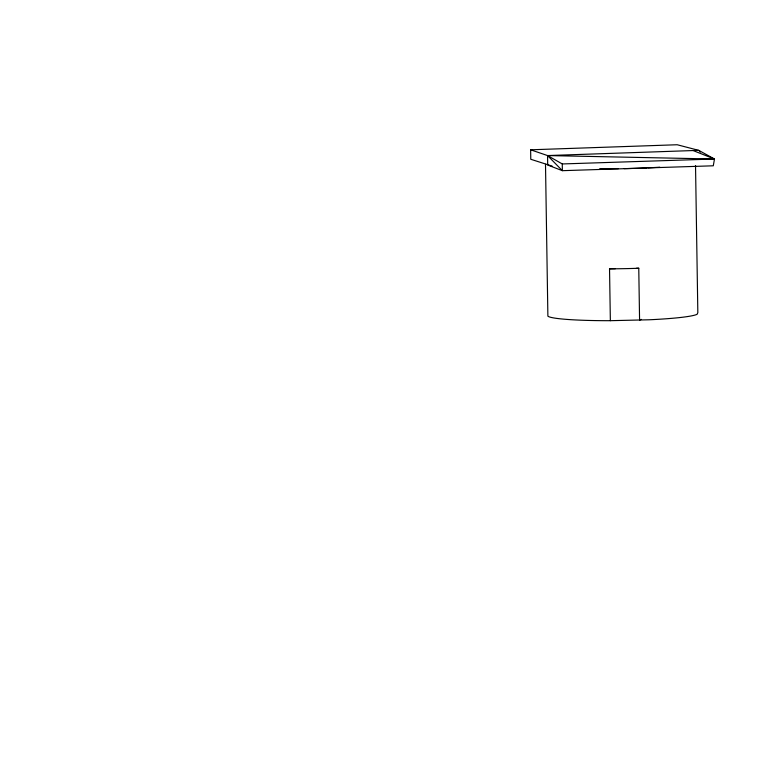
<?xml version="1.0" encoding="UTF-8"?>
<svg xmlns="http://www.w3.org/2000/svg" width="765" height="765" viewBox="0 0 765 765"><rect width="100%" height="100%" fill="white"/><g stroke="black" fill="none" stroke-linecap="round" stroke-linejoin="round"><path stroke-width="1.15" d="M530.633 149.797L677.188 144.748L698.77 150.37L714.481 159.015L713.286 165.795L562.371 170.681L547.702 165.039L547.549 155.563L530.633 149.797L530.776 159.273L552.177 166.11M641.261 319.387L639.578 320.105L638.765 268.238L636.423 268.286M693.1 150.552L547.549 155.563L562.371 170.681L562.265 163.949L547.549 155.563L714.481 159.015L693.1 150.552L698.77 150.37L700.386 152.082M562.265 163.949L714.481 159.015M695.528 165.527L697.833 312.646L697.125 314.272A75.324 6.168 -0.9 0 1 649.16 319.78L610.355 320.688L609.533 268.811L615.385 268.697M618.369 168.683L599.741 168.74M624.144 168.616L627.616 168.568A75.324 6.168 -0.9 0 0 646.779 167.908M545.502 164.293L547.883 316.155A75.324 6.168 -0.9 0 0 610.355 320.688M638.765 268.238A63.505 5.202 -0.9 0 1 609.533 268.811M659.774 167.191A75.324 6.168 -0.9 0 1 647.993 167.851"/></g></svg>
